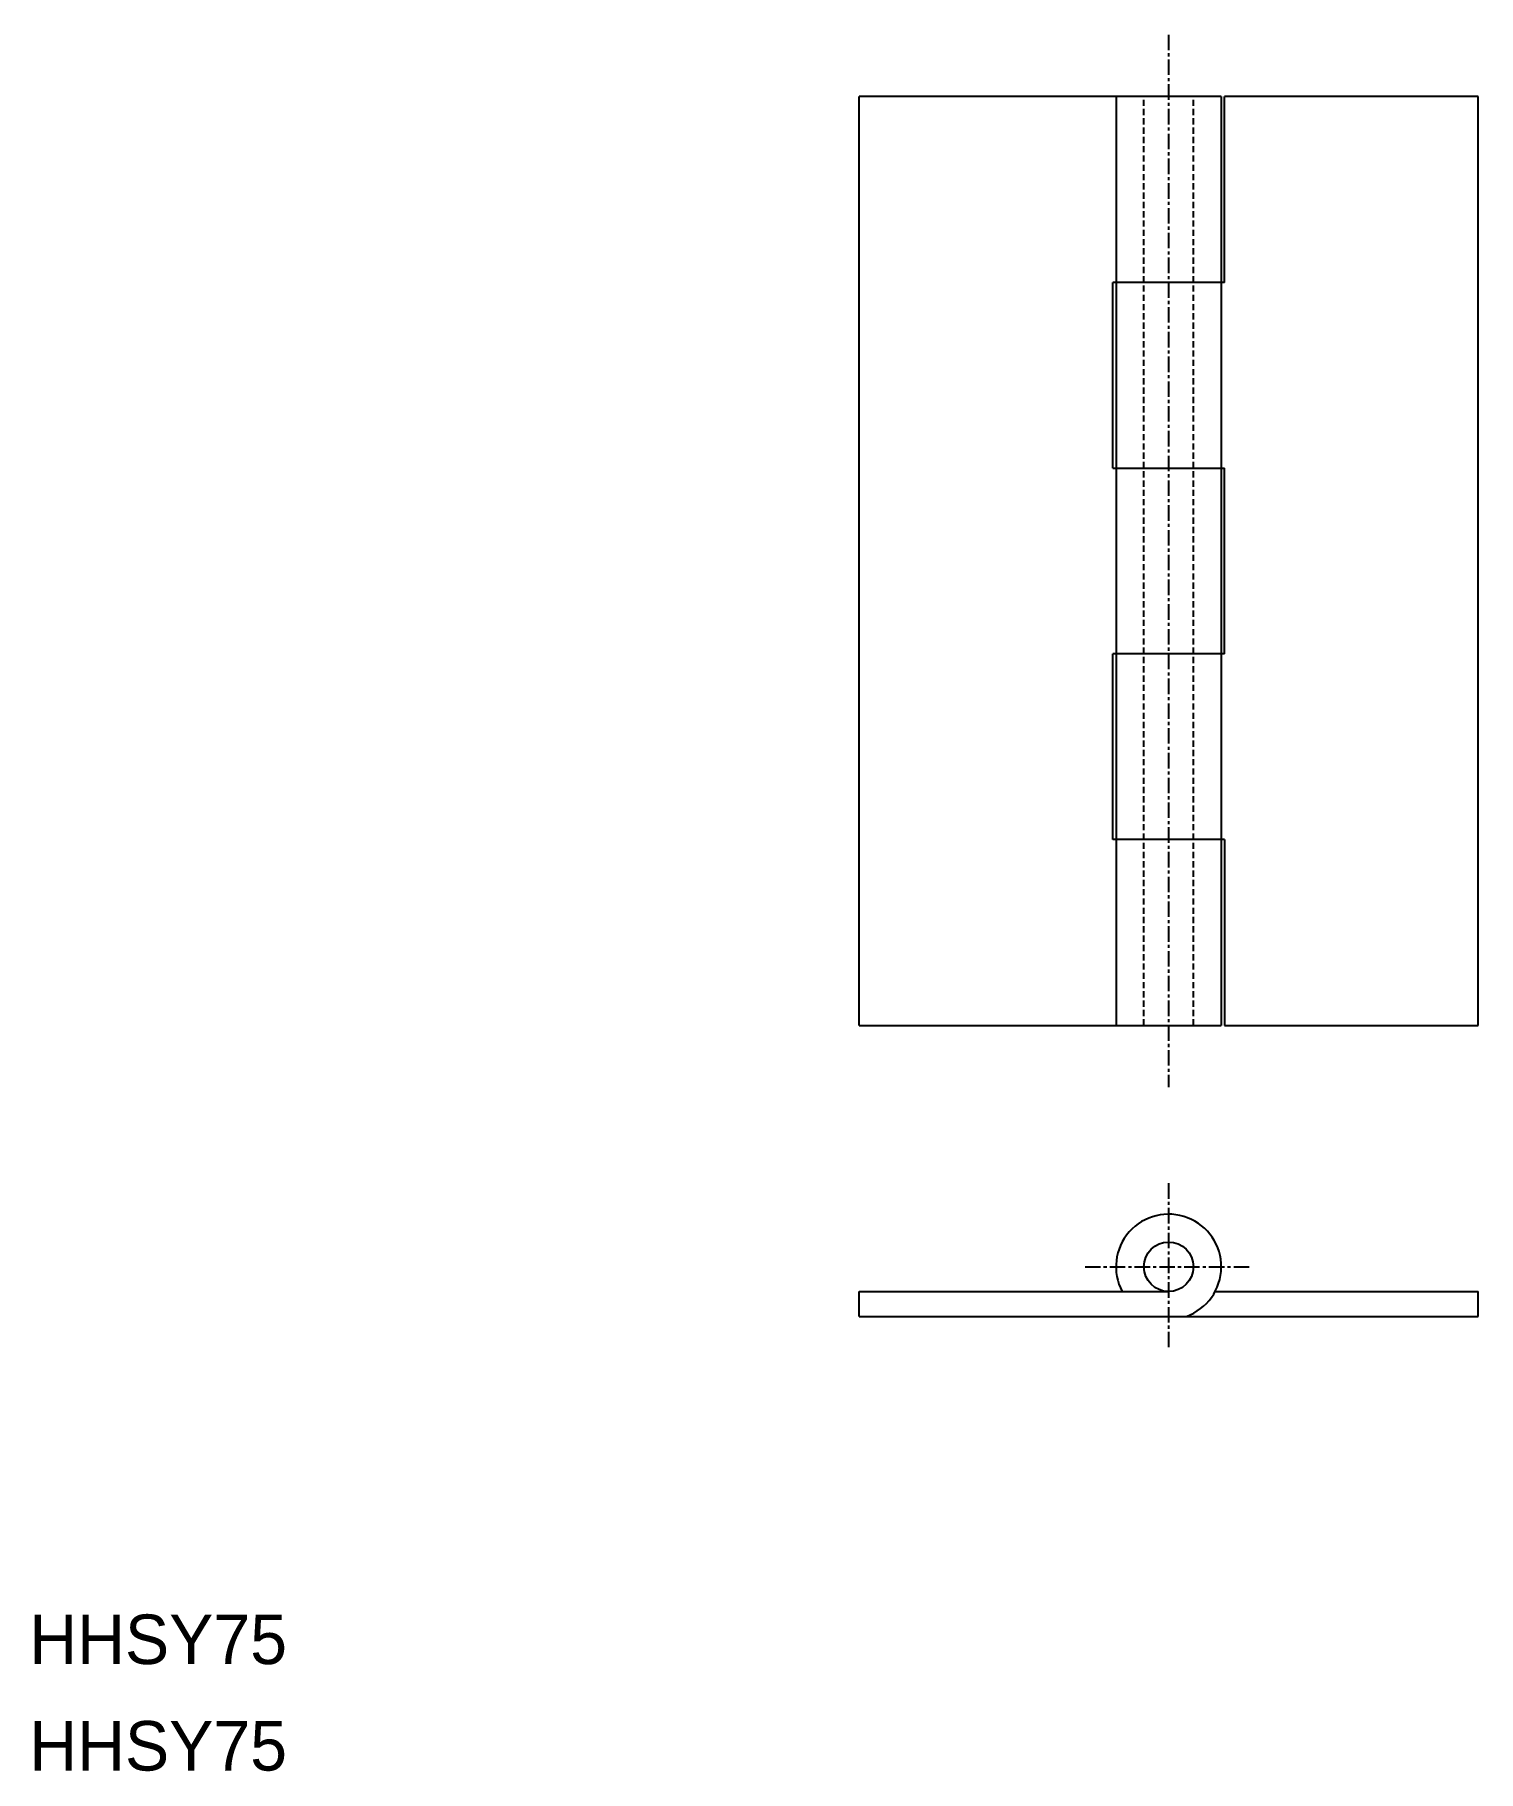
# Model space of a CAD drawing. Extents: x 0 to 117, y 0 to 140.
import ezdxf

# ---------------------------------------------------------------- set-up
doc = ezdxf.new("R2010")
doc.units = 0
doc.linetypes.add('CENTER', pattern=[2, 1.25, -0.25, 0.25, -0.25])
doc.linetypes.add('DASHED', pattern=[0.75, 0.5, -0.25])
doc.layers.get('0').update_dxf_attribs({"linetype": 'CONTINUOUS'})
doc.layers.add('CENTER', color=1, linetype='CENTER')

msp = doc.modelspace()

# ---------------------------------------------------------------- linework, layer by layer
at = {"color": 7, "linetype": 'CONTINUOUS'}
for p, q in [((96.25, 135.18), (67, 135.18)), ((67, 60.18), (67, 135.18)), ((87.75, 135.18), (87.75, 60.18)), ((96.25, 135.18), (96.25, 60.18)), ((117, 135.18), (96.5, 135.18)), ((96.5, 120.18), (96.5, 135.18)), ((117, 60.18), (117, 135.18)), ((87.5, 105.18), (87.5, 120.18)), ((96.5, 120.18), (87.5, 120.18)), ((87.5, 105.18), (96.5, 105.18)), ((96.5, 90.18), (96.5, 105.18)), ((87.5, 75.18), (87.5, 90.18)), ((96.5, 90.18), (87.5, 90.18)), ((96.5, 75.18), (87.5, 75.18)), ((96.5, 75.18), (96.5, 60.18)), ((67, 60.18), (96.25, 60.18)), ((96.5, 60.18), (117, 60.18)), ((67, 38.68), (92, 38.68)), ((67, 36.68), (67, 38.68)), ((95.75, 38.68), (117, 38.68)), ((117, 36.68), (117, 38.68)), ((67, 36.68), (117, 36.68))]:
    msp.add_line(p, q, dxfattribs=at)
at = {"color": 3, "linetype": 'DASHED'}
for p, q in [((90, 60.18), (90, 135.18)), ((94, 60.18), (94, 135.18))]:
    msp.add_line(p, q, dxfattribs=at)
at = {"color": 7, "linetype": 'CONTINUOUS'}
msp.add_circle((92, 40.68), 2, dxfattribs=at)
msp.add_arc((92, 40.68), 4.25, 289.7499, 208.0725, dxfattribs=at)
at = {"layer": 'CENTER', "color": 1, "linetype": 'CENTER'}
for p, q in [((92, 140.18), (92, 55.18)), ((92, 47.43), (92, 33.93)), ((85.25, 40.68), (98.75, 40.68))]:
    msp.add_line(p, q, dxfattribs=at)

# ---------------------------------------------------------------- texts
at = {"color": 7, "linetype": 'CONTINUOUS'}
for p in [(0, 8.6), (0, 0)]:
    msp.add_text('HHSY75', height=4, dxfattribs=at).set_placement(p)

doc.saveas('drawing.dxf')
